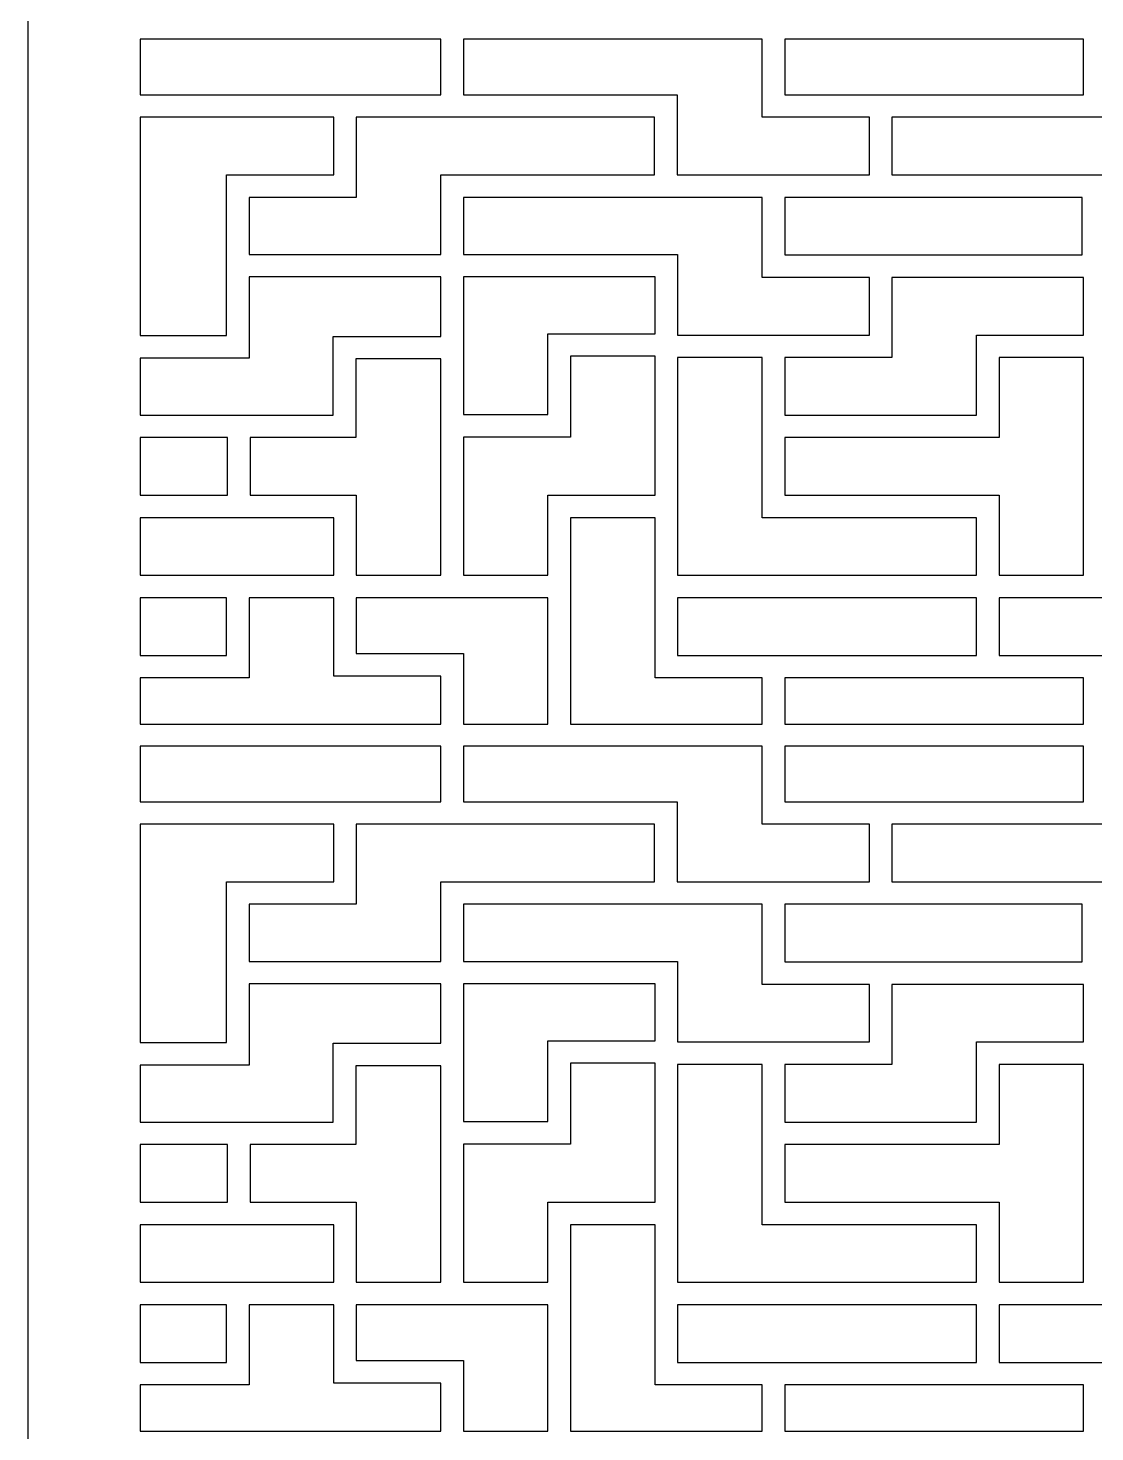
# Model space of a CAD drawing. Header units: centimetres. Extents: x -27.5 to -15.4, y -3.9 to 9.5.
# Drawn here: x -27.509 to -24.25, y 2.31 to 6.599 of the extents above; entities that cross this region are included whole.
import ezdxf

# ---------------------------------------------------------------- set-up
doc = ezdxf.new("R2010")
doc.units = ezdxf.units.CM
doc.header["$MEASUREMENT"] = 0
doc.layers.add('layer 1', color=7, linetype='Continuous')

msp = doc.modelspace()

# ---------------------------------------------------------------- linework, layer by layer
at = {"layer": 'layer 1', "color": 250}
for points, knots in [([(-27.50866, -3.90605), (-27.50866, -3.90605), (-21.72203, -3.90605), (-21.72203, -3.90605), (-21.72203, -3.90605), (-21.72203, -3.90605), (-21.72203, 9.52009), (-21.72203, 9.52009), (-21.72203, 9.52009), (-21.72203, 9.52009), (-27.50866, 9.52009), (-27.50866, 9.52009), (-27.50866, 9.52009), (-27.50866, 9.52009), (-27.50866, -3.90605), (-27.50866, -3.90605)], [0, 0, 0, 0, 0.2, 0.2, 0.2, 0.2, 0.4, 0.4, 0.4, 0.4, 0.6, 0.6, 0.6, 0.6, 1, 1, 1, 1]), ([(-27.1666, 6.39522), (-27.1666, 6.39522), (-27.1666, 6.56537), (-27.1666, 6.56537), (-27.1666, 6.56537), (-27.1666, 6.56537), (-26.24793, 6.56537), (-26.24793, 6.56537), (-26.24793, 6.56537), (-26.24793, 6.56537), (-26.24793, 6.39522), (-26.24793, 6.39522), (-26.24793, 6.39522), (-26.24793, 6.39522), (-26.54082, 6.39522), (-26.54082, 6.39522), (-26.54082, 6.39522), (-26.54082, 6.39522), (-27.1666, 6.39522), (-27.1666, 6.39522)], [0, 0, 0, 0, 0.1666667, 0.1666667, 0.1666667, 0.1666667, 0.3333333, 0.3333333, 0.3333333, 0.3333333, 0.5, 0.5, 0.5, 0.5, 0.6666667, 0.6666667, 0.6666667, 0.6666667, 1, 1, 1, 1]), ([(-26.17911, 6.56537), (-26.17911, 6.56537), (-25.26618, 6.56537), (-25.26618, 6.56537), (-25.26618, 6.56537), (-25.26618, 6.56537), (-25.26618, 6.32639), (-25.26618, 6.32639), (-25.26618, 6.32639), (-25.26618, 6.32639), (-24.93893, 6.32639), (-24.93893, 6.32639), (-24.93893, 6.32639), (-24.93893, 6.32639), (-24.93893, 6.15051), (-24.93893, 6.15051), (-24.93893, 6.15051), (-24.93893, 6.15051), (-25.23177, 6.15051), (-25.23177, 6.15051), (-25.23177, 6.15051), (-25.23177, 6.15051), (-25.52651, 6.15051), (-25.52651, 6.15051), (-25.52651, 6.15051), (-25.52651, 6.15051), (-25.52651, 6.39522), (-25.52651, 6.39522), (-25.52651, 6.39522), (-25.52651, 6.39522), (-26.17911, 6.39522), (-26.17911, 6.39522), (-26.17911, 6.39522), (-26.17911, 6.39522), (-26.17911, 6.56537), (-26.17911, 6.56537)], [0, 0, 0, 0, 0.1, 0.1, 0.1, 0.1, 0.2, 0.2, 0.2, 0.2, 0.3, 0.3, 0.3, 0.3, 0.4, 0.4, 0.4, 0.4, 0.5, 0.5, 0.5, 0.5, 0.6, 0.6, 0.6, 0.6, 0.7, 0.7, 0.7, 0.7, 0.8, 0.8, 0.8, 0.8, 1, 1, 1, 1]), ([(-25.19736, 6.56537), (-25.19736, 6.56537), (-24.28443, 6.56537), (-24.28443, 6.56537), (-24.28443, 6.56537), (-24.28443, 6.56537), (-24.28443, 6.39522), (-24.28443, 6.39522), (-24.28443, 6.39522), (-24.28443, 6.39522), (-24.90452, 6.39522), (-24.90452, 6.39522), (-24.90452, 6.39522), (-24.90452, 6.39522), (-25.19736, 6.39522), (-25.19736, 6.39522), (-25.19736, 6.39522), (-25.19736, 6.39522), (-25.19736, 6.56537), (-25.19736, 6.56537)], [0, 0, 0, 0, 0.1666667, 0.1666667, 0.1666667, 0.1666667, 0.3333333, 0.3333333, 0.3333333, 0.3333333, 0.5, 0.5, 0.5, 0.5, 0.6666667, 0.6666667, 0.6666667, 0.6666667, 1, 1, 1, 1]), ([(-27.1666, 5.65924), (-27.1666, 5.65924), (-27.1666, 6.32639), (-27.1666, 6.32639), (-27.1666, 6.32639), (-27.1666, 6.32639), (-26.57523, 6.32639), (-26.57523, 6.32639), (-26.57523, 6.32639), (-26.57523, 6.32639), (-26.57523, 6.15051), (-26.57523, 6.15051), (-26.57523, 6.15051), (-26.57523, 6.15051), (-26.90243, 6.15051), (-26.90243, 6.15051), (-26.90243, 6.15051), (-26.90243, 6.15051), (-26.90243, 5.87296), (-26.90243, 5.87296), (-26.90243, 5.87296), (-26.90243, 5.87296), (-26.90243, 5.65924), (-26.90243, 5.65924), (-26.90243, 5.65924), (-26.90243, 5.65924), (-27.1666, 5.65924), (-27.1666, 5.65924)], [0, 0, 0, 0, 0.125, 0.125, 0.125, 0.125, 0.25, 0.25, 0.25, 0.25, 0.375, 0.375, 0.375, 0.375, 0.5, 0.5, 0.5, 0.5, 0.625, 0.625, 0.625, 0.625, 0.75, 0.75, 0.75, 0.75, 1, 1, 1, 1]), ([(-26.21352, 6.32639), (-26.21352, 6.32639), (-25.59534, 6.32639), (-25.59534, 6.32639), (-25.59534, 6.32639), (-25.59534, 6.32639), (-25.59534, 6.15051), (-25.59534, 6.15051), (-25.59534, 6.15051), (-25.59534, 6.15051), (-26.24793, 6.15051), (-26.24793, 6.15051), (-26.24793, 6.15051), (-26.24793, 6.15051), (-26.24793, 5.90737), (-26.24793, 5.90737), (-26.24793, 5.90737), (-26.24793, 5.90737), (-26.83361, 5.90737), (-26.83361, 5.90737), (-26.83361, 5.90737), (-26.83361, 5.90737), (-26.83361, 6.08169), (-26.83361, 6.08169), (-26.83361, 6.08169), (-26.83361, 6.08169), (-26.5064, 6.08169), (-26.5064, 6.08169), (-26.5064, 6.08169), (-26.5064, 6.08169), (-26.5064, 6.32639), (-26.5064, 6.32639), (-26.5064, 6.32639), (-26.5064, 6.32639), (-26.21352, 6.32639), (-26.21352, 6.32639)], [0, 0, 0, 0, 0.1, 0.1, 0.1, 0.1, 0.2, 0.2, 0.2, 0.2, 0.3, 0.3, 0.3, 0.3, 0.4, 0.4, 0.4, 0.4, 0.5, 0.5, 0.5, 0.5, 0.6, 0.6, 0.6, 0.6, 0.7, 0.7, 0.7, 0.7, 0.8, 0.8, 0.8, 0.8, 1, 1, 1, 1]), ([(-24.87011, 6.32639), (-24.87011, 6.32639), (-24.25002, 6.32639), (-24.25002, 6.32639), (-24.25002, 6.32639), (-24.25002, 6.32639), (-23.95998, 6.32639), (-23.95998, 6.32639), (-23.95998, 6.32639), (-23.95998, 6.32639), (-23.95998, 5.9058), (-23.95998, 5.9058), (-23.95998, 5.9058), (-23.95998, 5.9058), (-24.22013, 5.9058), (-24.22013, 5.9058), (-24.22013, 5.9058), (-24.22013, 5.9058), (-24.22013, 6.15051), (-24.22013, 6.15051), (-24.22013, 6.15051), (-24.22013, 6.15051), (-24.87011, 6.15051), (-24.87011, 6.15051), (-24.87011, 6.15051), (-24.87011, 6.15051), (-24.87011, 6.32639), (-24.87011, 6.32639)], [0, 0, 0, 0, 0.125, 0.125, 0.125, 0.125, 0.25, 0.25, 0.25, 0.25, 0.375, 0.375, 0.375, 0.375, 0.5, 0.5, 0.5, 0.5, 0.625, 0.625, 0.625, 0.625, 0.75, 0.75, 0.75, 0.75, 1, 1, 1, 1]), ([(-26.17911, 6.08169), (-26.17911, 6.08169), (-25.56092, 6.08169), (-25.56092, 6.08169), (-25.56092, 6.08169), (-25.56092, 6.08169), (-25.26618, 6.08169), (-25.26618, 6.08169), (-25.26618, 6.08169), (-25.26618, 6.08169), (-25.26618, 5.83698), (-25.26618, 5.83698), (-25.26618, 5.83698), (-25.26618, 5.83698), (-24.93893, 5.83698), (-24.93893, 5.83698), (-24.93893, 5.83698), (-24.93893, 5.83698), (-24.93893, 5.6611), (-24.93893, 5.6611), (-24.93893, 5.6611), (-24.93893, 5.6611), (-25.23177, 5.6611), (-25.23177, 5.6611), (-25.23177, 5.6611), (-25.23177, 5.6611), (-25.52461, 5.6611), (-25.52461, 5.6611), (-25.52461, 5.6611), (-25.52461, 5.6611), (-25.52461, 5.90737), (-25.52461, 5.90737), (-25.52461, 5.90737), (-25.52461, 5.90737), (-26.17911, 5.90737), (-26.17911, 5.90737), (-26.17911, 5.90737), (-26.17911, 5.90737), (-26.17911, 6.08169), (-26.17911, 6.08169)], [0, 0, 0, 0, 0.0909091, 0.0909091, 0.0909091, 0.0909091, 0.1818182, 0.1818182, 0.1818182, 0.1818182, 0.2727273, 0.2727273, 0.2727273, 0.2727273, 0.3636364, 0.3636364, 0.3636364, 0.3636364, 0.4545455, 0.4545455, 0.4545455, 0.4545455, 0.5454545, 0.5454545, 0.5454545, 0.5454545, 0.6363636, 0.6363636, 0.6363636, 0.6363636, 0.7272727, 0.7272727, 0.7272727, 0.7272727, 0.8181818, 0.8181818, 0.8181818, 0.8181818, 1, 1, 1, 1]), ([(-25.19736, 6.08169), (-25.19736, 6.08169), (-24.90452, 6.08169), (-24.90452, 6.08169), (-24.90452, 6.08169), (-24.90452, 6.08169), (-24.28896, 6.08169), (-24.28896, 6.08169), (-24.28896, 6.08169), (-24.28896, 6.08169), (-24.28896, 5.9058), (-24.28896, 5.9058), (-24.28896, 5.9058), (-24.28896, 5.9058), (-24.90452, 5.9058), (-24.90452, 5.9058), (-24.90452, 5.9058), (-24.90452, 5.9058), (-25.19736, 5.9058), (-25.19736, 5.9058), (-25.19736, 5.9058), (-25.19736, 5.9058), (-25.19736, 6.08169), (-25.19736, 6.08169)], [0, 0, 0, 0, 0.1428571, 0.1428571, 0.1428571, 0.1428571, 0.2857143, 0.2857143, 0.2857143, 0.2857143, 0.4285714, 0.4285714, 0.4285714, 0.4285714, 0.5714286, 0.5714286, 0.5714286, 0.5714286, 0.7142857, 0.7142857, 0.7142857, 0.7142857, 1, 1, 1, 1]), ([(-27.1666, 5.41639), (-27.1666, 5.41639), (-27.1666, 5.59042), (-27.1666, 5.59042), (-27.1666, 5.59042), (-27.1666, 5.59042), (-26.83361, 5.59042), (-26.83361, 5.59042), (-26.83361, 5.59042), (-26.83361, 5.59042), (-26.83361, 5.83854), (-26.83361, 5.83854), (-26.83361, 5.83854), (-26.83361, 5.83854), (-26.24793, 5.83854), (-26.24793, 5.83854), (-26.24793, 5.83854), (-26.24793, 5.83854), (-26.24793, 5.65706), (-26.24793, 5.65706), (-26.24793, 5.65706), (-26.24793, 5.65706), (-26.57676, 5.65706), (-26.57676, 5.65706), (-26.57676, 5.65706), (-26.57676, 5.65706), (-26.57676, 5.41639), (-26.57676, 5.41639), (-26.57676, 5.41639), (-26.57676, 5.41639), (-26.86477, 5.41639), (-26.86477, 5.41639), (-26.86477, 5.41639), (-26.86477, 5.41639), (-27.1666, 5.41639), (-27.1666, 5.41639)], [0, 0, 0, 0, 0.1, 0.1, 0.1, 0.1, 0.2, 0.2, 0.2, 0.2, 0.3, 0.3, 0.3, 0.3, 0.4, 0.4, 0.4, 0.4, 0.5, 0.5, 0.5, 0.5, 0.6, 0.6, 0.6, 0.6, 0.7, 0.7, 0.7, 0.7, 0.8, 0.8, 0.8, 0.8, 1, 1, 1, 1]), ([(-26.17911, 5.83854), (-26.17911, 5.83854), (-25.59343, 5.83854), (-25.59343, 5.83854), (-25.59343, 5.83854), (-25.59343, 5.83854), (-25.59343, 5.66491), (-25.59343, 5.66491), (-25.59343, 5.66491), (-25.59343, 5.66491), (-25.92068, 5.66491), (-25.92068, 5.66491), (-25.92068, 5.66491), (-25.92068, 5.66491), (-25.92068, 5.41783), (-25.92068, 5.41783), (-25.92068, 5.41783), (-25.92068, 5.41783), (-26.17911, 5.41783), (-26.17911, 5.41783), (-26.17911, 5.41783), (-26.17911, 5.41783), (-26.17911, 5.62265), (-26.17911, 5.62265), (-26.17911, 5.62265), (-26.17911, 5.62265), (-26.17911, 5.83854), (-26.17911, 5.83854)], [0, 0, 0, 0, 0.125, 0.125, 0.125, 0.125, 0.25, 0.25, 0.25, 0.25, 0.375, 0.375, 0.375, 0.375, 0.5, 0.5, 0.5, 0.5, 0.625, 0.625, 0.625, 0.625, 0.75, 0.75, 0.75, 0.75, 1, 1, 1, 1]), ([(-25.19736, 5.41639), (-25.19736, 5.41639), (-25.19736, 5.59227), (-25.19736, 5.59227), (-25.19736, 5.59227), (-25.19736, 5.59227), (-24.87011, 5.59227), (-24.87011, 5.59227), (-24.87011, 5.59227), (-24.87011, 5.59227), (-24.87011, 5.83698), (-24.87011, 5.83698), (-24.87011, 5.83698), (-24.87011, 5.83698), (-24.28443, 5.83698), (-24.28443, 5.83698), (-24.28443, 5.83698), (-24.28443, 5.83698), (-24.28443, 5.6611), (-24.28443, 5.6611), (-24.28443, 5.6611), (-24.28443, 5.6611), (-24.61168, 5.6611), (-24.61168, 5.6611), (-24.61168, 5.6611), (-24.61168, 5.6611), (-24.61168, 5.41639), (-24.61168, 5.41639), (-24.61168, 5.41639), (-24.61168, 5.41639), (-25.19736, 5.41639), (-25.19736, 5.41639)], [0, 0, 0, 0, 0.1111111, 0.1111111, 0.1111111, 0.1111111, 0.2222222, 0.2222222, 0.2222222, 0.2222222, 0.3333333, 0.3333333, 0.3333333, 0.3333333, 0.4444444, 0.4444444, 0.4444444, 0.4444444, 0.5555556, 0.5555556, 0.5555556, 0.5555556, 0.6666667, 0.6666667, 0.6666667, 0.6666667, 0.7777778, 0.7777778, 0.7777778, 0.7777778, 1, 1, 1, 1]), ([(-26.50793, 5.58824), (-26.50793, 5.58824), (-26.24793, 5.58824), (-26.24793, 5.58824), (-26.24793, 5.58824), (-26.24793, 5.58824), (-26.24793, 5.38342), (-26.24793, 5.38342), (-26.24793, 5.38342), (-26.24793, 5.38342), (-26.24793, 4.92697), (-26.24793, 4.92697), (-26.24793, 4.92697), (-26.24793, 4.92697), (-26.50636, 4.92697), (-26.50636, 4.92697), (-26.50636, 4.92697), (-26.50636, 4.92697), (-26.50636, 5.17168), (-26.50636, 5.17168), (-26.50636, 5.17168), (-26.50636, 5.17168), (-26.83036, 5.17168), (-26.83036, 5.17168), (-26.83036, 5.17168), (-26.83036, 5.17168), (-26.83036, 5.34756), (-26.83036, 5.34756), (-26.83036, 5.34756), (-26.83036, 5.34756), (-26.50793, 5.34756), (-26.50793, 5.34756), (-26.50793, 5.34756), (-26.50793, 5.34756), (-26.50793, 5.58824), (-26.50793, 5.58824)], [0, 0, 0, 0, 0.1, 0.1, 0.1, 0.1, 0.2, 0.2, 0.2, 0.2, 0.3, 0.3, 0.3, 0.3, 0.4, 0.4, 0.4, 0.4, 0.5, 0.5, 0.5, 0.5, 0.6, 0.6, 0.6, 0.6, 0.7, 0.7, 0.7, 0.7, 0.8, 0.8, 0.8, 0.8, 1, 1, 1, 1]), ([(-25.85186, 5.59608), (-25.85186, 5.59608), (-25.59343, 5.59608), (-25.59343, 5.59608), (-25.59343, 5.59608), (-25.59343, 5.59608), (-25.59343, 5.17168), (-25.59343, 5.17168), (-25.59343, 5.17168), (-25.59343, 5.17168), (-25.92068, 5.17168), (-25.92068, 5.17168), (-25.92068, 5.17168), (-25.92068, 5.17168), (-25.92068, 4.92697), (-25.92068, 4.92697), (-25.92068, 4.92697), (-25.92068, 4.92697), (-26.17911, 4.92697), (-26.17911, 4.92697), (-26.17911, 4.92697), (-26.17911, 4.92697), (-26.17911, 5.34901), (-26.17911, 5.34901), (-26.17911, 5.34901), (-26.17911, 5.34901), (-25.85186, 5.34901), (-25.85186, 5.34901), (-25.85186, 5.34901), (-25.85186, 5.34901), (-25.85186, 5.59608), (-25.85186, 5.59608)], [0, 0, 0, 0, 0.1111111, 0.1111111, 0.1111111, 0.1111111, 0.2222222, 0.2222222, 0.2222222, 0.2222222, 0.3333333, 0.3333333, 0.3333333, 0.3333333, 0.4444444, 0.4444444, 0.4444444, 0.4444444, 0.5555556, 0.5555556, 0.5555556, 0.5555556, 0.6666667, 0.6666667, 0.6666667, 0.6666667, 0.7777778, 0.7777778, 0.7777778, 0.7777778, 1, 1, 1, 1]), ([(-25.52461, 5.59227), (-25.52461, 5.59227), (-25.26618, 5.59227), (-25.26618, 5.59227), (-25.26618, 5.59227), (-25.26618, 5.59227), (-25.26618, 5.38198), (-25.26618, 5.38198), (-25.26618, 5.38198), (-25.26618, 5.38198), (-25.26618, 5.10286), (-25.26618, 5.10286), (-25.26618, 5.10286), (-25.26618, 5.10286), (-24.61168, 5.10286), (-24.61168, 5.10286), (-24.61168, 5.10286), (-24.61168, 5.10286), (-24.61168, 4.92697), (-24.61168, 4.92697), (-24.61168, 4.92697), (-24.61168, 4.92697), (-25.52461, 4.92697), (-25.52461, 4.92697), (-25.52461, 4.92697), (-25.52461, 4.92697), (-25.52461, 5.13727), (-25.52461, 5.13727), (-25.52461, 5.13727), (-25.52461, 5.13727), (-25.52461, 5.59227), (-25.52461, 5.59227)], [0, 0, 0, 0, 0.1111111, 0.1111111, 0.1111111, 0.1111111, 0.2222222, 0.2222222, 0.2222222, 0.2222222, 0.3333333, 0.3333333, 0.3333333, 0.3333333, 0.4444444, 0.4444444, 0.4444444, 0.4444444, 0.5555556, 0.5555556, 0.5555556, 0.5555556, 0.6666667, 0.6666667, 0.6666667, 0.6666667, 0.7777778, 0.7777778, 0.7777778, 0.7777778, 1, 1, 1, 1]), ([(-25.19736, 5.34756), (-25.19736, 5.34756), (-24.54286, 5.34756), (-24.54286, 5.34756), (-24.54286, 5.34756), (-24.54286, 5.34756), (-24.54286, 5.59227), (-24.54286, 5.59227), (-24.54286, 5.59227), (-24.54286, 5.59227), (-24.28443, 5.59227), (-24.28443, 5.59227), (-24.28443, 5.59227), (-24.28443, 5.59227), (-24.28443, 4.92697), (-24.28443, 4.92697), (-24.28443, 4.92697), (-24.28443, 4.92697), (-24.54286, 4.92697), (-24.54286, 4.92697), (-24.54286, 4.92697), (-24.54286, 4.92697), (-24.54286, 5.17168), (-24.54286, 5.17168), (-24.54286, 5.17168), (-24.54286, 5.17168), (-25.19736, 5.17168), (-25.19736, 5.17168), (-25.19736, 5.17168), (-25.19736, 5.17168), (-25.19736, 5.34756), (-25.19736, 5.34756)], [0, 0, 0, 0, 0.1111111, 0.1111111, 0.1111111, 0.1111111, 0.2222222, 0.2222222, 0.2222222, 0.2222222, 0.3333333, 0.3333333, 0.3333333, 0.3333333, 0.4444444, 0.4444444, 0.4444444, 0.4444444, 0.5555556, 0.5555556, 0.5555556, 0.5555556, 0.6666667, 0.6666667, 0.6666667, 0.6666667, 0.7777778, 0.7777778, 0.7777778, 0.7777778, 1, 1, 1, 1]), ([(-27.1666, 5.17168), (-27.1666, 5.17168), (-27.1666, 5.34756), (-27.1666, 5.34756), (-27.1666, 5.34756), (-27.1666, 5.34756), (-26.89918, 5.34756), (-26.89918, 5.34756), (-26.89918, 5.34756), (-26.89918, 5.34756), (-26.89918, 5.17168), (-26.89918, 5.17168), (-26.89918, 5.17168), (-26.89918, 5.17168), (-27.1666, 5.17168), (-27.1666, 5.17168)], [0, 0, 0, 0, 0.2, 0.2, 0.2, 0.2, 0.4, 0.4, 0.4, 0.4, 0.6, 0.6, 0.6, 0.6, 1, 1, 1, 1]), ([(-27.1666, 4.92697), (-27.1666, 4.92697), (-27.1666, 5.10286), (-27.1666, 5.10286), (-27.1666, 5.10286), (-27.1666, 5.10286), (-26.86477, 5.10286), (-26.86477, 5.10286), (-26.86477, 5.10286), (-26.86477, 5.10286), (-26.57518, 5.10286), (-26.57518, 5.10286), (-26.57518, 5.10286), (-26.57518, 5.10286), (-26.57518, 4.92697), (-26.57518, 4.92697), (-26.57518, 4.92697), (-26.57518, 4.92697), (-26.86802, 4.92697), (-26.86802, 4.92697), (-26.86802, 4.92697), (-26.86802, 4.92697), (-27.1666, 4.92697), (-27.1666, 4.92697)], [0, 0, 0, 0, 0.1428571, 0.1428571, 0.1428571, 0.1428571, 0.2857143, 0.2857143, 0.2857143, 0.2857143, 0.4285714, 0.4285714, 0.4285714, 0.4285714, 0.5714286, 0.5714286, 0.5714286, 0.5714286, 0.7142857, 0.7142857, 0.7142857, 0.7142857, 1, 1, 1, 1]), ([(-25.85186, 5.10286), (-25.85186, 5.10286), (-25.59343, 5.10286), (-25.59343, 5.10286), (-25.59343, 5.10286), (-25.59343, 5.10286), (-25.59343, 4.89256), (-25.59343, 4.89256), (-25.59343, 4.89256), (-25.59343, 4.89256), (-25.59343, 4.61344), (-25.59343, 4.61344), (-25.59343, 4.61344), (-25.59343, 4.61344), (-25.26618, 4.61344), (-25.26618, 4.61344), (-25.26618, 4.61344), (-25.26618, 4.61344), (-25.26618, 4.47244), (-25.26618, 4.47244), (-25.26618, 4.47244), (-25.26618, 4.47244), (-25.85186, 4.47244), (-25.85186, 4.47244), (-25.85186, 4.47244), (-25.85186, 4.47244), (-25.85186, 4.89256), (-25.85186, 4.89256), (-25.85186, 4.89256), (-25.85186, 4.89256), (-25.85186, 5.10286), (-25.85186, 5.10286)], [0, 0, 0, 0, 0.1111111, 0.1111111, 0.1111111, 0.1111111, 0.2222222, 0.2222222, 0.2222222, 0.2222222, 0.3333333, 0.3333333, 0.3333333, 0.3333333, 0.4444444, 0.4444444, 0.4444444, 0.4444444, 0.5555556, 0.5555556, 0.5555556, 0.5555556, 0.6666667, 0.6666667, 0.6666667, 0.6666667, 0.7777778, 0.7777778, 0.7777778, 0.7777778, 1, 1, 1, 1]), ([(-27.1666, 4.47244), (-27.1666, 4.47244), (-27.1666, 4.61344), (-27.1666, 4.61344), (-27.1666, 4.61344), (-27.1666, 4.61344), (-26.83361, 4.61344), (-26.83361, 4.61344), (-26.83361, 4.61344), (-26.83361, 4.61344), (-26.83361, 4.85815), (-26.83361, 4.85815), (-26.83361, 4.85815), (-26.83361, 4.85815), (-26.57518, 4.85815), (-26.57518, 4.85815), (-26.57518, 4.85815), (-26.57518, 4.85815), (-26.57518, 4.61916), (-26.57518, 4.61916), (-26.57518, 4.61916), (-26.57518, 4.61916), (-26.24793, 4.61916), (-26.24793, 4.61916), (-26.24793, 4.61916), (-26.24793, 4.61916), (-26.24793, 4.47244), (-26.24793, 4.47244), (-26.24793, 4.47244), (-26.24793, 4.47244), (-27.1666, 4.47244), (-27.1666, 4.47244)], [0, 0, 0, 0, 0.1111111, 0.1111111, 0.1111111, 0.1111111, 0.2222222, 0.2222222, 0.2222222, 0.2222222, 0.3333333, 0.3333333, 0.3333333, 0.3333333, 0.4444444, 0.4444444, 0.4444444, 0.4444444, 0.5555556, 0.5555556, 0.5555556, 0.5555556, 0.6666667, 0.6666667, 0.6666667, 0.6666667, 0.7777778, 0.7777778, 0.7777778, 0.7777778, 1, 1, 1, 1]), ([(-27.1666, 4.68227), (-27.1666, 4.68227), (-27.1666, 4.85815), (-27.1666, 4.85815), (-27.1666, 4.85815), (-27.1666, 4.85815), (-26.90243, 4.85815), (-26.90243, 4.85815), (-26.90243, 4.85815), (-26.90243, 4.85815), (-26.90243, 4.68227), (-26.90243, 4.68227), (-26.90243, 4.68227), (-26.90243, 4.68227), (-27.1666, 4.68227), (-27.1666, 4.68227)], [0, 0, 0, 0, 0.2, 0.2, 0.2, 0.2, 0.4, 0.4, 0.4, 0.4, 0.6, 0.6, 0.6, 0.6, 1, 1, 1, 1]), ([(-26.50636, 4.85815), (-26.50636, 4.85815), (-26.21352, 4.85815), (-26.21352, 4.85815), (-26.21352, 4.85815), (-26.21352, 4.85815), (-25.92068, 4.85815), (-25.92068, 4.85815), (-25.92068, 4.85815), (-25.92068, 4.85815), (-25.92068, 4.47244), (-25.92068, 4.47244), (-25.92068, 4.47244), (-25.92068, 4.47244), (-26.17911, 4.47244), (-26.17911, 4.47244), (-26.17911, 4.47244), (-26.17911, 4.47244), (-26.17911, 4.68799), (-26.17911, 4.68799), (-26.17911, 4.68799), (-26.17911, 4.68799), (-26.50636, 4.68799), (-26.50636, 4.68799), (-26.50636, 4.68799), (-26.50636, 4.68799), (-26.50636, 4.85815), (-26.50636, 4.85815)], [0, 0, 0, 0, 0.125, 0.125, 0.125, 0.125, 0.25, 0.25, 0.25, 0.25, 0.375, 0.375, 0.375, 0.375, 0.5, 0.5, 0.5, 0.5, 0.625, 0.625, 0.625, 0.625, 0.75, 0.75, 0.75, 0.75, 1, 1, 1, 1]), ([(-25.52461, 4.85815), (-25.52461, 4.85815), (-24.61168, 4.85815), (-24.61168, 4.85815), (-24.61168, 4.85815), (-24.61168, 4.85815), (-24.61168, 4.68227), (-24.61168, 4.68227), (-24.61168, 4.68227), (-24.61168, 4.68227), (-25.23177, 4.68227), (-25.23177, 4.68227), (-25.23177, 4.68227), (-25.23177, 4.68227), (-25.52461, 4.68227), (-25.52461, 4.68227), (-25.52461, 4.68227), (-25.52461, 4.68227), (-25.52461, 4.85815), (-25.52461, 4.85815)], [0, 0, 0, 0, 0.1666667, 0.1666667, 0.1666667, 0.1666667, 0.3333333, 0.3333333, 0.3333333, 0.3333333, 0.5, 0.5, 0.5, 0.5, 0.6666667, 0.6666667, 0.6666667, 0.6666667, 1, 1, 1, 1]), ([(-24.54286, 4.85815), (-24.54286, 4.85815), (-24.25002, 4.85815), (-24.25002, 4.85815), (-24.25002, 4.85815), (-24.25002, 4.85815), (-23.92277, 4.85815), (-23.92277, 4.85815), (-23.92277, 4.85815), (-23.92277, 4.85815), (-23.62993, 4.85815), (-23.62993, 4.85815), (-23.62993, 4.85815), (-23.62993, 4.85815), (-23.62993, 4.68227), (-23.62993, 4.68227), (-23.62993, 4.68227), (-23.62993, 4.68227), (-23.95718, 4.68227), (-23.95718, 4.68227), (-23.95718, 4.68227), (-23.95718, 4.68227), (-23.95718, 4.47244), (-23.95718, 4.47244), (-23.95718, 4.47244), (-23.95718, 4.47244), (-24.21561, 4.47244), (-24.21561, 4.47244), (-24.21561, 4.47244), (-24.21561, 4.47244), (-24.21561, 4.68227), (-24.21561, 4.68227), (-24.21561, 4.68227), (-24.21561, 4.68227), (-24.54286, 4.68227), (-24.54286, 4.68227), (-24.54286, 4.68227), (-24.54286, 4.68227), (-24.54286, 4.85815), (-24.54286, 4.85815)], [0, 0, 0, 0, 0.0909091, 0.0909091, 0.0909091, 0.0909091, 0.1818182, 0.1818182, 0.1818182, 0.1818182, 0.2727273, 0.2727273, 0.2727273, 0.2727273, 0.3636364, 0.3636364, 0.3636364, 0.3636364, 0.4545455, 0.4545455, 0.4545455, 0.4545455, 0.5454545, 0.5454545, 0.5454545, 0.5454545, 0.6363636, 0.6363636, 0.6363636, 0.6363636, 0.7272727, 0.7272727, 0.7272727, 0.7272727, 0.8181818, 0.8181818, 0.8181818, 0.8181818, 1, 1, 1, 1]), ([(-25.19736, 4.61344), (-25.19736, 4.61344), (-24.57727, 4.61344), (-24.57727, 4.61344), (-24.57727, 4.61344), (-24.57727, 4.61344), (-24.28443, 4.61344), (-24.28443, 4.61344), (-24.28443, 4.61344), (-24.28443, 4.61344), (-24.28443, 4.47244), (-24.28443, 4.47244), (-24.28443, 4.47244), (-24.28443, 4.47244), (-25.19736, 4.47244), (-25.19736, 4.47244), (-25.19736, 4.47244), (-25.19736, 4.47244), (-25.19736, 4.61344), (-25.19736, 4.61344)], [0, 0, 0, 0, 0.1666667, 0.1666667, 0.1666667, 0.1666667, 0.3333333, 0.3333333, 0.3333333, 0.3333333, 0.5, 0.5, 0.5, 0.5, 0.6666667, 0.6666667, 0.6666667, 0.6666667, 1, 1, 1, 1]), ([(-27.1666, 4.23528), (-27.1666, 4.23528), (-27.1666, 4.40543), (-27.1666, 4.40543), (-27.1666, 4.40543), (-27.1666, 4.40543), (-26.24793, 4.40543), (-26.24793, 4.40543), (-26.24793, 4.40543), (-26.24793, 4.40543), (-26.24793, 4.23528), (-26.24793, 4.23528), (-26.24793, 4.23528), (-26.24793, 4.23528), (-26.54082, 4.23528), (-26.54082, 4.23528), (-26.54082, 4.23528), (-26.54082, 4.23528), (-27.1666, 4.23528), (-27.1666, 4.23528)], [0, 0, 0, 0, 0.1666667, 0.1666667, 0.1666667, 0.1666667, 0.3333333, 0.3333333, 0.3333333, 0.3333333, 0.5, 0.5, 0.5, 0.5, 0.6666667, 0.6666667, 0.6666667, 0.6666667, 1, 1, 1, 1]), ([(-25.26618, 4.16646), (-25.26618, 4.16646), (-24.93893, 4.16646), (-24.93893, 4.16646), (-24.93893, 4.16646), (-24.93893, 4.16646), (-24.93893, 3.99058), (-24.93893, 3.99058), (-24.93893, 3.99058), (-24.93893, 3.99058), (-25.23177, 3.99058), (-25.23177, 3.99058), (-25.23177, 3.99058), (-25.23177, 3.99058), (-25.52651, 3.99058), (-25.52651, 3.99058), (-25.52651, 3.99058), (-25.52651, 3.99058), (-25.52651, 4.23528), (-25.52651, 4.23528), (-25.52651, 4.23528), (-25.52651, 4.23528), (-26.17911, 4.23528), (-26.17911, 4.23528), (-26.17911, 4.23528), (-26.17911, 4.23528), (-26.17911, 4.40543), (-26.17911, 4.40543), (-26.17911, 4.40543), (-26.17911, 4.40543), (-25.26618, 4.40543), (-25.26618, 4.40543), (-25.26618, 4.40543), (-25.26618, 4.40543), (-25.26618, 4.16646), (-25.26618, 4.16646)], [0, 0, 0, 0, 0.1, 0.1, 0.1, 0.1, 0.2, 0.2, 0.2, 0.2, 0.3, 0.3, 0.3, 0.3, 0.4, 0.4, 0.4, 0.4, 0.5, 0.5, 0.5, 0.5, 0.6, 0.6, 0.6, 0.6, 0.7, 0.7, 0.7, 0.7, 0.8, 0.8, 0.8, 0.8, 1, 1, 1, 1]), ([(-25.19736, 4.40543), (-25.19736, 4.40543), (-24.28443, 4.40543), (-24.28443, 4.40543), (-24.28443, 4.40543), (-24.28443, 4.40543), (-24.28443, 4.23528), (-24.28443, 4.23528), (-24.28443, 4.23528), (-24.28443, 4.23528), (-24.90452, 4.23528), (-24.90452, 4.23528), (-24.90452, 4.23528), (-24.90452, 4.23528), (-25.19736, 4.23528), (-25.19736, 4.23528), (-25.19736, 4.23528), (-25.19736, 4.23528), (-25.19736, 4.40543), (-25.19736, 4.40543)], [0, 0, 0, 0, 0.1666667, 0.1666667, 0.1666667, 0.1666667, 0.3333333, 0.3333333, 0.3333333, 0.3333333, 0.5, 0.5, 0.5, 0.5, 0.6666667, 0.6666667, 0.6666667, 0.6666667, 1, 1, 1, 1]), ([(-27.1666, 3.49931), (-27.1666, 3.49931), (-27.1666, 4.16646), (-27.1666, 4.16646), (-27.1666, 4.16646), (-27.1666, 4.16646), (-26.57523, 4.16646), (-26.57523, 4.16646), (-26.57523, 4.16646), (-26.57523, 4.16646), (-26.57523, 3.99058), (-26.57523, 3.99058), (-26.57523, 3.99058), (-26.57523, 3.99058), (-26.90243, 3.99058), (-26.90243, 3.99058), (-26.90243, 3.99058), (-26.90243, 3.99058), (-26.90243, 3.71302), (-26.90243, 3.71302), (-26.90243, 3.71302), (-26.90243, 3.71302), (-26.90243, 3.49931), (-26.90243, 3.49931), (-26.90243, 3.49931), (-26.90243, 3.49931), (-27.1666, 3.49931), (-27.1666, 3.49931)], [0, 0, 0, 0, 0.125, 0.125, 0.125, 0.125, 0.25, 0.25, 0.25, 0.25, 0.375, 0.375, 0.375, 0.375, 0.5, 0.5, 0.5, 0.5, 0.625, 0.625, 0.625, 0.625, 0.75, 0.75, 0.75, 0.75, 1, 1, 1, 1]), ([(-26.5064, 4.16646), (-26.5064, 4.16646), (-26.21352, 4.16646), (-26.21352, 4.16646), (-26.21352, 4.16646), (-26.21352, 4.16646), (-25.59534, 4.16646), (-25.59534, 4.16646), (-25.59534, 4.16646), (-25.59534, 4.16646), (-25.59534, 3.99058), (-25.59534, 3.99058), (-25.59534, 3.99058), (-25.59534, 3.99058), (-26.24793, 3.99058), (-26.24793, 3.99058), (-26.24793, 3.99058), (-26.24793, 3.99058), (-26.24793, 3.74743), (-26.24793, 3.74743), (-26.24793, 3.74743), (-26.24793, 3.74743), (-26.83361, 3.74743), (-26.83361, 3.74743), (-26.83361, 3.74743), (-26.83361, 3.74743), (-26.83361, 3.92175), (-26.83361, 3.92175), (-26.83361, 3.92175), (-26.83361, 3.92175), (-26.5064, 3.92175), (-26.5064, 3.92175), (-26.5064, 3.92175), (-26.5064, 3.92175), (-26.5064, 4.16646), (-26.5064, 4.16646)], [0, 0, 0, 0, 0.1, 0.1, 0.1, 0.1, 0.2, 0.2, 0.2, 0.2, 0.3, 0.3, 0.3, 0.3, 0.4, 0.4, 0.4, 0.4, 0.5, 0.5, 0.5, 0.5, 0.6, 0.6, 0.6, 0.6, 0.7, 0.7, 0.7, 0.7, 0.8, 0.8, 0.8, 0.8, 1, 1, 1, 1]), ([(-24.87011, 4.16646), (-24.87011, 4.16646), (-24.25002, 4.16646), (-24.25002, 4.16646), (-24.25002, 4.16646), (-24.25002, 4.16646), (-23.95998, 4.16646), (-23.95998, 4.16646), (-23.95998, 4.16646), (-23.95998, 4.16646), (-23.95998, 3.74587), (-23.95998, 3.74587), (-23.95998, 3.74587), (-23.95998, 3.74587), (-24.22013, 3.74587), (-24.22013, 3.74587), (-24.22013, 3.74587), (-24.22013, 3.74587), (-24.22013, 3.99058), (-24.22013, 3.99058), (-24.22013, 3.99058), (-24.22013, 3.99058), (-24.87011, 3.99058), (-24.87011, 3.99058), (-24.87011, 3.99058), (-24.87011, 3.99058), (-24.87011, 4.16646), (-24.87011, 4.16646)], [0, 0, 0, 0, 0.125, 0.125, 0.125, 0.125, 0.25, 0.25, 0.25, 0.25, 0.375, 0.375, 0.375, 0.375, 0.5, 0.5, 0.5, 0.5, 0.625, 0.625, 0.625, 0.625, 0.75, 0.75, 0.75, 0.75, 1, 1, 1, 1]), ([(-25.56092, 3.92175), (-25.56092, 3.92175), (-25.26618, 3.92175), (-25.26618, 3.92175), (-25.26618, 3.92175), (-25.26618, 3.92175), (-25.26618, 3.67704), (-25.26618, 3.67704), (-25.26618, 3.67704), (-25.26618, 3.67704), (-24.93893, 3.67704), (-24.93893, 3.67704), (-24.93893, 3.67704), (-24.93893, 3.67704), (-24.93893, 3.50116), (-24.93893, 3.50116), (-24.93893, 3.50116), (-24.93893, 3.50116), (-25.23177, 3.50116), (-25.23177, 3.50116), (-25.23177, 3.50116), (-25.23177, 3.50116), (-25.52461, 3.50116), (-25.52461, 3.50116), (-25.52461, 3.50116), (-25.52461, 3.50116), (-25.52461, 3.74743), (-25.52461, 3.74743), (-25.52461, 3.74743), (-25.52461, 3.74743), (-26.17911, 3.74743), (-26.17911, 3.74743), (-26.17911, 3.74743), (-26.17911, 3.74743), (-26.17911, 3.92175), (-26.17911, 3.92175), (-26.17911, 3.92175), (-26.17911, 3.92175), (-25.56092, 3.92175), (-25.56092, 3.92175)], [0, 0, 0, 0, 0.0909091, 0.0909091, 0.0909091, 0.0909091, 0.1818182, 0.1818182, 0.1818182, 0.1818182, 0.2727273, 0.2727273, 0.2727273, 0.2727273, 0.3636364, 0.3636364, 0.3636364, 0.3636364, 0.4545455, 0.4545455, 0.4545455, 0.4545455, 0.5454545, 0.5454545, 0.5454545, 0.5454545, 0.6363636, 0.6363636, 0.6363636, 0.6363636, 0.7272727, 0.7272727, 0.7272727, 0.7272727, 0.8181818, 0.8181818, 0.8181818, 0.8181818, 1, 1, 1, 1]), ([(-25.19736, 3.92175), (-25.19736, 3.92175), (-24.90452, 3.92175), (-24.90452, 3.92175), (-24.90452, 3.92175), (-24.90452, 3.92175), (-24.28896, 3.92175), (-24.28896, 3.92175), (-24.28896, 3.92175), (-24.28896, 3.92175), (-24.28896, 3.74587), (-24.28896, 3.74587), (-24.28896, 3.74587), (-24.28896, 3.74587), (-24.90452, 3.74587), (-24.90452, 3.74587), (-24.90452, 3.74587), (-24.90452, 3.74587), (-25.19736, 3.74587), (-25.19736, 3.74587), (-25.19736, 3.74587), (-25.19736, 3.74587), (-25.19736, 3.92175), (-25.19736, 3.92175)], [0, 0, 0, 0, 0.1428571, 0.1428571, 0.1428571, 0.1428571, 0.2857143, 0.2857143, 0.2857143, 0.2857143, 0.4285714, 0.4285714, 0.4285714, 0.4285714, 0.5714286, 0.5714286, 0.5714286, 0.5714286, 0.7142857, 0.7142857, 0.7142857, 0.7142857, 1, 1, 1, 1]), ([(-27.1666, 3.25645), (-27.1666, 3.25645), (-27.1666, 3.43048), (-27.1666, 3.43048), (-27.1666, 3.43048), (-27.1666, 3.43048), (-26.83361, 3.43048), (-26.83361, 3.43048), (-26.83361, 3.43048), (-26.83361, 3.43048), (-26.83361, 3.67861), (-26.83361, 3.67861), (-26.83361, 3.67861), (-26.83361, 3.67861), (-26.24793, 3.67861), (-26.24793, 3.67861), (-26.24793, 3.67861), (-26.24793, 3.67861), (-26.24793, 3.49713), (-26.24793, 3.49713), (-26.24793, 3.49713), (-26.24793, 3.49713), (-26.57676, 3.49713), (-26.57676, 3.49713), (-26.57676, 3.49713), (-26.57676, 3.49713), (-26.57676, 3.25645), (-26.57676, 3.25645), (-26.57676, 3.25645), (-26.57676, 3.25645), (-26.86477, 3.25645), (-26.86477, 3.25645), (-26.86477, 3.25645), (-26.86477, 3.25645), (-27.1666, 3.25645), (-27.1666, 3.25645)], [0, 0, 0, 0, 0.1, 0.1, 0.1, 0.1, 0.2, 0.2, 0.2, 0.2, 0.3, 0.3, 0.3, 0.3, 0.4, 0.4, 0.4, 0.4, 0.5, 0.5, 0.5, 0.5, 0.6, 0.6, 0.6, 0.6, 0.7, 0.7, 0.7, 0.7, 0.8, 0.8, 0.8, 0.8, 1, 1, 1, 1]), ([(-26.17911, 3.67861), (-26.17911, 3.67861), (-25.59343, 3.67861), (-25.59343, 3.67861), (-25.59343, 3.67861), (-25.59343, 3.67861), (-25.59343, 3.50497), (-25.59343, 3.50497), (-25.59343, 3.50497), (-25.59343, 3.50497), (-25.92068, 3.50497), (-25.92068, 3.50497), (-25.92068, 3.50497), (-25.92068, 3.50497), (-25.92068, 3.2579), (-25.92068, 3.2579), (-25.92068, 3.2579), (-25.92068, 3.2579), (-26.17911, 3.2579), (-26.17911, 3.2579), (-26.17911, 3.2579), (-26.17911, 3.2579), (-26.17911, 3.46271), (-26.17911, 3.46271), (-26.17911, 3.46271), (-26.17911, 3.46271), (-26.17911, 3.67861), (-26.17911, 3.67861)], [0, 0, 0, 0, 0.125, 0.125, 0.125, 0.125, 0.25, 0.25, 0.25, 0.25, 0.375, 0.375, 0.375, 0.375, 0.5, 0.5, 0.5, 0.5, 0.625, 0.625, 0.625, 0.625, 0.75, 0.75, 0.75, 0.75, 1, 1, 1, 1]), ([(-24.87011, 3.43234), (-24.87011, 3.43234), (-24.87011, 3.67704), (-24.87011, 3.67704), (-24.87011, 3.67704), (-24.87011, 3.67704), (-24.28443, 3.67704), (-24.28443, 3.67704), (-24.28443, 3.67704), (-24.28443, 3.67704), (-24.28443, 3.50116), (-24.28443, 3.50116), (-24.28443, 3.50116), (-24.28443, 3.50116), (-24.61168, 3.50116), (-24.61168, 3.50116), (-24.61168, 3.50116), (-24.61168, 3.50116), (-24.61168, 3.25645), (-24.61168, 3.25645), (-24.61168, 3.25645), (-24.61168, 3.25645), (-25.19736, 3.25645), (-25.19736, 3.25645), (-25.19736, 3.25645), (-25.19736, 3.25645), (-25.19736, 3.43234), (-25.19736, 3.43234), (-25.19736, 3.43234), (-25.19736, 3.43234), (-24.87011, 3.43234), (-24.87011, 3.43234)], [0, 0, 0, 0, 0.1111111, 0.1111111, 0.1111111, 0.1111111, 0.2222222, 0.2222222, 0.2222222, 0.2222222, 0.3333333, 0.3333333, 0.3333333, 0.3333333, 0.4444444, 0.4444444, 0.4444444, 0.4444444, 0.5555556, 0.5555556, 0.5555556, 0.5555556, 0.6666667, 0.6666667, 0.6666667, 0.6666667, 0.7777778, 0.7777778, 0.7777778, 0.7777778, 1, 1, 1, 1]), ([(-25.85186, 3.18907), (-25.85186, 3.18907), (-25.85186, 3.43615), (-25.85186, 3.43615), (-25.85186, 3.43615), (-25.85186, 3.43615), (-25.59343, 3.43615), (-25.59343, 3.43615), (-25.59343, 3.43615), (-25.59343, 3.43615), (-25.59343, 3.01175), (-25.59343, 3.01175), (-25.59343, 3.01175), (-25.59343, 3.01175), (-25.92068, 3.01175), (-25.92068, 3.01175), (-25.92068, 3.01175), (-25.92068, 3.01175), (-25.92068, 2.76704), (-25.92068, 2.76704), (-25.92068, 2.76704), (-25.92068, 2.76704), (-26.17911, 2.76704), (-26.17911, 2.76704), (-26.17911, 2.76704), (-26.17911, 2.76704), (-26.17911, 3.18907), (-26.17911, 3.18907), (-26.17911, 3.18907), (-26.17911, 3.18907), (-25.85186, 3.18907), (-25.85186, 3.18907)], [0, 0, 0, 0, 0.1111111, 0.1111111, 0.1111111, 0.1111111, 0.2222222, 0.2222222, 0.2222222, 0.2222222, 0.3333333, 0.3333333, 0.3333333, 0.3333333, 0.4444444, 0.4444444, 0.4444444, 0.4444444, 0.5555556, 0.5555556, 0.5555556, 0.5555556, 0.6666667, 0.6666667, 0.6666667, 0.6666667, 0.7777778, 0.7777778, 0.7777778, 0.7777778, 1, 1, 1, 1]), ([(-25.26618, 2.94292), (-25.26618, 2.94292), (-24.61168, 2.94292), (-24.61168, 2.94292), (-24.61168, 2.94292), (-24.61168, 2.94292), (-24.61168, 2.76704), (-24.61168, 2.76704), (-24.61168, 2.76704), (-24.61168, 2.76704), (-25.52461, 2.76704), (-25.52461, 2.76704), (-25.52461, 2.76704), (-25.52461, 2.76704), (-25.52461, 2.97733), (-25.52461, 2.97733), (-25.52461, 2.97733), (-25.52461, 2.97733), (-25.52461, 3.43234), (-25.52461, 3.43234), (-25.52461, 3.43234), (-25.52461, 3.43234), (-25.26618, 3.43234), (-25.26618, 3.43234), (-25.26618, 3.43234), (-25.26618, 3.43234), (-25.26618, 3.22204), (-25.26618, 3.22204), (-25.26618, 3.22204), (-25.26618, 3.22204), (-25.26618, 2.94292), (-25.26618, 2.94292)], [0, 0, 0, 0, 0.1111111, 0.1111111, 0.1111111, 0.1111111, 0.2222222, 0.2222222, 0.2222222, 0.2222222, 0.3333333, 0.3333333, 0.3333333, 0.3333333, 0.4444444, 0.4444444, 0.4444444, 0.4444444, 0.5555556, 0.5555556, 0.5555556, 0.5555556, 0.6666667, 0.6666667, 0.6666667, 0.6666667, 0.7777778, 0.7777778, 0.7777778, 0.7777778, 1, 1, 1, 1]), ([(-25.19736, 3.18763), (-25.19736, 3.18763), (-24.54286, 3.18763), (-24.54286, 3.18763), (-24.54286, 3.18763), (-24.54286, 3.18763), (-24.54286, 3.43234), (-24.54286, 3.43234), (-24.54286, 3.43234), (-24.54286, 3.43234), (-24.28443, 3.43234), (-24.28443, 3.43234), (-24.28443, 3.43234), (-24.28443, 3.43234), (-24.28443, 2.76704), (-24.28443, 2.76704), (-24.28443, 2.76704), (-24.28443, 2.76704), (-24.54286, 2.76704), (-24.54286, 2.76704), (-24.54286, 2.76704), (-24.54286, 2.76704), (-24.54286, 3.01175), (-24.54286, 3.01175), (-24.54286, 3.01175), (-24.54286, 3.01175), (-25.19736, 3.01175), (-25.19736, 3.01175), (-25.19736, 3.01175), (-25.19736, 3.01175), (-25.19736, 3.18763), (-25.19736, 3.18763)], [0, 0, 0, 0, 0.1111111, 0.1111111, 0.1111111, 0.1111111, 0.2222222, 0.2222222, 0.2222222, 0.2222222, 0.3333333, 0.3333333, 0.3333333, 0.3333333, 0.4444444, 0.4444444, 0.4444444, 0.4444444, 0.5555556, 0.5555556, 0.5555556, 0.5555556, 0.6666667, 0.6666667, 0.6666667, 0.6666667, 0.7777778, 0.7777778, 0.7777778, 0.7777778, 1, 1, 1, 1]), ([(-26.50793, 3.4283), (-26.50793, 3.4283), (-26.24793, 3.4283), (-26.24793, 3.4283), (-26.24793, 3.4283), (-26.24793, 3.4283), (-26.24793, 3.22348), (-26.24793, 3.22348), (-26.24793, 3.22348), (-26.24793, 3.22348), (-26.24793, 2.76704), (-26.24793, 2.76704), (-26.24793, 2.76704), (-26.24793, 2.76704), (-26.50636, 2.76704), (-26.50636, 2.76704), (-26.50636, 2.76704), (-26.50636, 2.76704), (-26.50636, 3.01175), (-26.50636, 3.01175), (-26.50636, 3.01175), (-26.50636, 3.01175), (-26.83036, 3.01175), (-26.83036, 3.01175), (-26.83036, 3.01175), (-26.83036, 3.01175), (-26.83036, 3.18763), (-26.83036, 3.18763), (-26.83036, 3.18763), (-26.83036, 3.18763), (-26.50793, 3.18763), (-26.50793, 3.18763), (-26.50793, 3.18763), (-26.50793, 3.18763), (-26.50793, 3.4283), (-26.50793, 3.4283)], [0, 0, 0, 0, 0.1, 0.1, 0.1, 0.1, 0.2, 0.2, 0.2, 0.2, 0.3, 0.3, 0.3, 0.3, 0.4, 0.4, 0.4, 0.4, 0.5, 0.5, 0.5, 0.5, 0.6, 0.6, 0.6, 0.6, 0.7, 0.7, 0.7, 0.7, 0.8, 0.8, 0.8, 0.8, 1, 1, 1, 1]), ([(-27.1666, 3.01175), (-27.1666, 3.01175), (-27.1666, 3.18763), (-27.1666, 3.18763), (-27.1666, 3.18763), (-27.1666, 3.18763), (-26.89918, 3.18763), (-26.89918, 3.18763), (-26.89918, 3.18763), (-26.89918, 3.18763), (-26.89918, 3.01175), (-26.89918, 3.01175), (-26.89918, 3.01175), (-26.89918, 3.01175), (-27.1666, 3.01175), (-27.1666, 3.01175)], [0, 0, 0, 0, 0.2, 0.2, 0.2, 0.2, 0.4, 0.4, 0.4, 0.4, 0.6, 0.6, 0.6, 0.6, 1, 1, 1, 1]), ([(-27.1666, 2.76704), (-27.1666, 2.76704), (-27.1666, 2.94292), (-27.1666, 2.94292), (-27.1666, 2.94292), (-27.1666, 2.94292), (-26.86477, 2.94292), (-26.86477, 2.94292), (-26.86477, 2.94292), (-26.86477, 2.94292), (-26.57518, 2.94292), (-26.57518, 2.94292), (-26.57518, 2.94292), (-26.57518, 2.94292), (-26.57518, 2.76704), (-26.57518, 2.76704), (-26.57518, 2.76704), (-26.57518, 2.76704), (-26.86802, 2.76704), (-26.86802, 2.76704), (-26.86802, 2.76704), (-26.86802, 2.76704), (-27.1666, 2.76704), (-27.1666, 2.76704)], [0, 0, 0, 0, 0.1428571, 0.1428571, 0.1428571, 0.1428571, 0.2857143, 0.2857143, 0.2857143, 0.2857143, 0.4285714, 0.4285714, 0.4285714, 0.4285714, 0.5714286, 0.5714286, 0.5714286, 0.5714286, 0.7142857, 0.7142857, 0.7142857, 0.7142857, 1, 1, 1, 1]), ([(-25.85186, 2.94292), (-25.85186, 2.94292), (-25.59343, 2.94292), (-25.59343, 2.94292), (-25.59343, 2.94292), (-25.59343, 2.94292), (-25.59343, 2.73263), (-25.59343, 2.73263), (-25.59343, 2.73263), (-25.59343, 2.73263), (-25.59343, 2.45351), (-25.59343, 2.45351), (-25.59343, 2.45351), (-25.59343, 2.45351), (-25.26618, 2.45351), (-25.26618, 2.45351), (-25.26618, 2.45351), (-25.26618, 2.45351), (-25.26618, 2.31251), (-25.26618, 2.31251), (-25.26618, 2.31251), (-25.26618, 2.31251), (-25.85186, 2.31251), (-25.85186, 2.31251), (-25.85186, 2.31251), (-25.85186, 2.31251), (-25.85186, 2.73263), (-25.85186, 2.73263), (-25.85186, 2.73263), (-25.85186, 2.73263), (-25.85186, 2.94292), (-25.85186, 2.94292)], [0, 0, 0, 0, 0.1111111, 0.1111111, 0.1111111, 0.1111111, 0.2222222, 0.2222222, 0.2222222, 0.2222222, 0.3333333, 0.3333333, 0.3333333, 0.3333333, 0.4444444, 0.4444444, 0.4444444, 0.4444444, 0.5555556, 0.5555556, 0.5555556, 0.5555556, 0.6666667, 0.6666667, 0.6666667, 0.6666667, 0.7777778, 0.7777778, 0.7777778, 0.7777778, 1, 1, 1, 1]), ([(-27.1666, 2.31251), (-27.1666, 2.31251), (-27.1666, 2.45351), (-27.1666, 2.45351), (-27.1666, 2.45351), (-27.1666, 2.45351), (-26.83361, 2.45351), (-26.83361, 2.45351), (-26.83361, 2.45351), (-26.83361, 2.45351), (-26.83361, 2.69821), (-26.83361, 2.69821), (-26.83361, 2.69821), (-26.83361, 2.69821), (-26.57518, 2.69821), (-26.57518, 2.69821), (-26.57518, 2.69821), (-26.57518, 2.69821), (-26.57518, 2.45923), (-26.57518, 2.45923), (-26.57518, 2.45923), (-26.57518, 2.45923), (-26.24793, 2.45923), (-26.24793, 2.45923), (-26.24793, 2.45923), (-26.24793, 2.45923), (-26.24793, 2.31251), (-26.24793, 2.31251), (-26.24793, 2.31251), (-26.24793, 2.31251), (-27.1666, 2.31251), (-27.1666, 2.31251)], [0, 0, 0, 0, 0.1111111, 0.1111111, 0.1111111, 0.1111111, 0.2222222, 0.2222222, 0.2222222, 0.2222222, 0.3333333, 0.3333333, 0.3333333, 0.3333333, 0.4444444, 0.4444444, 0.4444444, 0.4444444, 0.5555556, 0.5555556, 0.5555556, 0.5555556, 0.6666667, 0.6666667, 0.6666667, 0.6666667, 0.7777778, 0.7777778, 0.7777778, 0.7777778, 1, 1, 1, 1]), ([(-27.1666, 2.52233), (-27.1666, 2.52233), (-27.1666, 2.69821), (-27.1666, 2.69821), (-27.1666, 2.69821), (-27.1666, 2.69821), (-26.90243, 2.69821), (-26.90243, 2.69821), (-26.90243, 2.69821), (-26.90243, 2.69821), (-26.90243, 2.52233), (-26.90243, 2.52233), (-26.90243, 2.52233), (-26.90243, 2.52233), (-27.1666, 2.52233), (-27.1666, 2.52233)], [0, 0, 0, 0, 0.2, 0.2, 0.2, 0.2, 0.4, 0.4, 0.4, 0.4, 0.6, 0.6, 0.6, 0.6, 1, 1, 1, 1]), ([(-26.50636, 2.69821), (-26.50636, 2.69821), (-26.21352, 2.69821), (-26.21352, 2.69821), (-26.21352, 2.69821), (-26.21352, 2.69821), (-25.92068, 2.69821), (-25.92068, 2.69821), (-25.92068, 2.69821), (-25.92068, 2.69821), (-25.92068, 2.31251), (-25.92068, 2.31251), (-25.92068, 2.31251), (-25.92068, 2.31251), (-26.17911, 2.31251), (-26.17911, 2.31251), (-26.17911, 2.31251), (-26.17911, 2.31251), (-26.17911, 2.52805), (-26.17911, 2.52805), (-26.17911, 2.52805), (-26.17911, 2.52805), (-26.50636, 2.52805), (-26.50636, 2.52805), (-26.50636, 2.52805), (-26.50636, 2.52805), (-26.50636, 2.69821), (-26.50636, 2.69821)], [0, 0, 0, 0, 0.125, 0.125, 0.125, 0.125, 0.25, 0.25, 0.25, 0.25, 0.375, 0.375, 0.375, 0.375, 0.5, 0.5, 0.5, 0.5, 0.625, 0.625, 0.625, 0.625, 0.75, 0.75, 0.75, 0.75, 1, 1, 1, 1]), ([(-25.52461, 2.69821), (-25.52461, 2.69821), (-24.61168, 2.69821), (-24.61168, 2.69821), (-24.61168, 2.69821), (-24.61168, 2.69821), (-24.61168, 2.52233), (-24.61168, 2.52233), (-24.61168, 2.52233), (-24.61168, 2.52233), (-25.23177, 2.52233), (-25.23177, 2.52233), (-25.23177, 2.52233), (-25.23177, 2.52233), (-25.52461, 2.52233), (-25.52461, 2.52233), (-25.52461, 2.52233), (-25.52461, 2.52233), (-25.52461, 2.69821), (-25.52461, 2.69821)], [0, 0, 0, 0, 0.1666667, 0.1666667, 0.1666667, 0.1666667, 0.3333333, 0.3333333, 0.3333333, 0.3333333, 0.5, 0.5, 0.5, 0.5, 0.6666667, 0.6666667, 0.6666667, 0.6666667, 1, 1, 1, 1]), ([(-24.54286, 2.52233), (-24.54286, 2.52233), (-24.54286, 2.69821), (-24.54286, 2.69821), (-24.54286, 2.69821), (-24.54286, 2.69821), (-24.25002, 2.69821), (-24.25002, 2.69821), (-24.25002, 2.69821), (-24.25002, 2.69821), (-23.92277, 2.69821), (-23.92277, 2.69821), (-23.92277, 2.69821), (-23.92277, 2.69821), (-23.62993, 2.69821), (-23.62993, 2.69821), (-23.62993, 2.69821), (-23.62993, 2.69821), (-23.62993, 2.52233), (-23.62993, 2.52233), (-23.62993, 2.52233), (-23.62993, 2.52233), (-23.95718, 2.52233), (-23.95718, 2.52233), (-23.95718, 2.52233), (-23.95718, 2.52233), (-23.95718, 2.31251), (-23.95718, 2.31251), (-23.95718, 2.31251), (-23.95718, 2.31251), (-24.21561, 2.31251), (-24.21561, 2.31251), (-24.21561, 2.31251), (-24.21561, 2.31251), (-24.21561, 2.52233), (-24.21561, 2.52233), (-24.21561, 2.52233), (-24.21561, 2.52233), (-24.54286, 2.52233), (-24.54286, 2.52233)], [0, 0, 0, 0, 0.0909091, 0.0909091, 0.0909091, 0.0909091, 0.1818182, 0.1818182, 0.1818182, 0.1818182, 0.2727273, 0.2727273, 0.2727273, 0.2727273, 0.3636364, 0.3636364, 0.3636364, 0.3636364, 0.4545455, 0.4545455, 0.4545455, 0.4545455, 0.5454545, 0.5454545, 0.5454545, 0.5454545, 0.6363636, 0.6363636, 0.6363636, 0.6363636, 0.7272727, 0.7272727, 0.7272727, 0.7272727, 0.8181818, 0.8181818, 0.8181818, 0.8181818, 1, 1, 1, 1]), ([(-24.57727, 2.45351), (-24.57727, 2.45351), (-24.28443, 2.45351), (-24.28443, 2.45351), (-24.28443, 2.45351), (-24.28443, 2.45351), (-24.28443, 2.31251), (-24.28443, 2.31251), (-24.28443, 2.31251), (-24.28443, 2.31251), (-25.19736, 2.31251), (-25.19736, 2.31251), (-25.19736, 2.31251), (-25.19736, 2.31251), (-25.19736, 2.45351), (-25.19736, 2.45351), (-25.19736, 2.45351), (-25.19736, 2.45351), (-24.57727, 2.45351), (-24.57727, 2.45351)], [0, 0, 0, 0, 0.1666667, 0.1666667, 0.1666667, 0.1666667, 0.3333333, 0.3333333, 0.3333333, 0.3333333, 0.5, 0.5, 0.5, 0.5, 0.6666667, 0.6666667, 0.6666667, 0.6666667, 1, 1, 1, 1])]:
    msp.add_open_spline(points, degree=3, knots=knots, dxfattribs=at)

doc.saveas('drawing.dxf')
